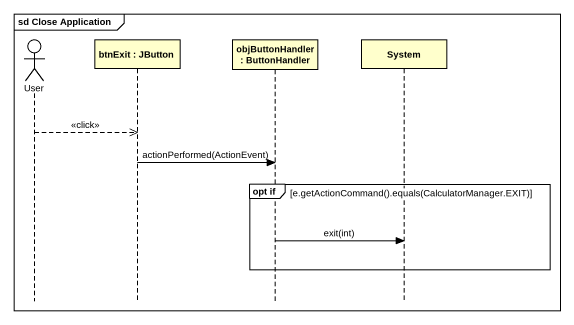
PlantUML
@startuml
mainframe sd Close Application
hide footbox
actor User
participant "btnExit : JButton" as btnExit
participant "objButtonHandler : ButtonHandler" as objButtonHandler
participant System

User -->> btnExit : <<click>>
btnExit -> objButtonHandler : actionPerformed(ActionEvent)
group opt if [e.getActionCommand().equals(CalculatorManager.EXIT)]
  objButtonHandler -> System : exit(int)
end
@enduml
